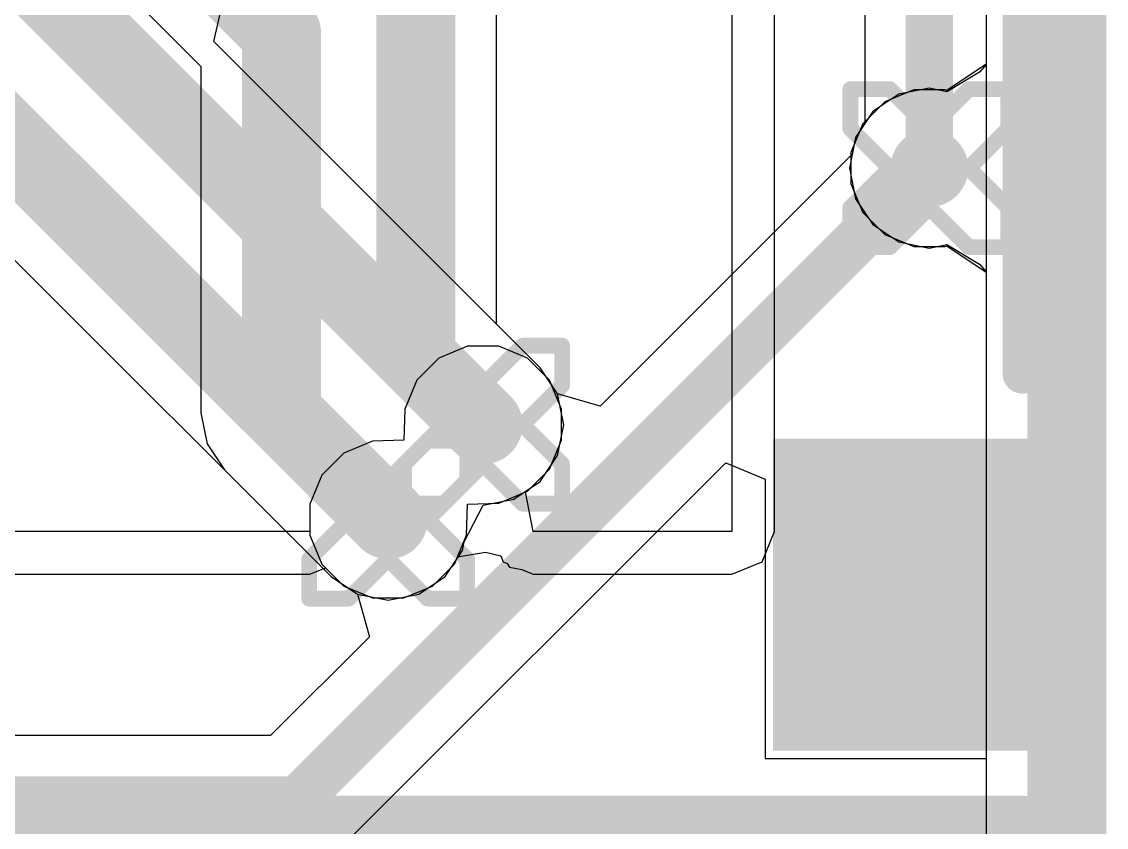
# Model space of a CAD drawing. Header units: inches. Extents: x 3 to 215, y 2 to 215.
# Drawn here: x 3.7501 to 3.8874, y 2.8515 to 2.9535 of the extents above; entities that cross this region are included whole.
import ezdxf

# ---------------------------------------------------------------- set-up
doc = ezdxf.new("R2010")
doc.units = ezdxf.units.IN
doc.header["$MEASUREMENT"] = 0
for name, color, linetype in [('Board_Outline', 56, 'Continuous'), ('Bottom Layer', 5, 'Continuous'), ('Bottom Overlay', 54, 'Continuous'), ('Bottom Paste', 16, 'Continuous'), ('Bottom Solder', 6, 'Continuous'), ('Drill Drawing', 1, 'Continuous'), ('Layer 1', 16, 'Continuous'), ('Layer 2', 76, 'Continuous'), ('Top Layer', 1, 'Continuous'), ('Via Holes', 16, 'Continuous')]:
    doc.layers.add(name, color=color, linetype=linetype)

# ---------------------------------------------------------------- blocks, each defined once
blk = doc.blocks.new('0781710002_B_37')
at = {"layer": 'Bottom Layer'}
blk.add_hatch(color=5, dxfattribs=at).paths.add_polyline_path([(-0.05511805, 0.09005905), (-0.05511805, 0.05856295), (-0.08267715, 0.05856295), (-0.08267715, 0.09005905)])
at = {"layer": 'Bottom Paste'}
blk.add_hatch(color=16, dxfattribs=at).paths.add_polyline_path([(-0.05511805, 0.09005905), (-0.05511805, 0.05856295), (-0.08267715, 0.05856295), (-0.08267715, 0.09005905)])
at = {"layer": 'Bottom Solder'}
blk.add_hatch(color=6, dxfattribs=at).paths.add_polyline_path([(-0.05111805, 0.09405905), (-0.05111805, 0.05456295), (-0.08667715, 0.05456295), (-0.08667715, 0.09405905)])
at = {"layer": 'Bottom Overlay'}
for points in [[(0.0826772, 0.1022638, 0.005, 0.005, 0), (-0.0826772, 0.1022638, 0.005, 0.005, 0)], [(-0.0826772, 0.0463582, 0.005, 0.005, 0), (-0.0826772, -0.0784449, 0.005, 0.005, 0)]]:
    blk.add_lwpolyline(points, format="xyseb", dxfattribs=at)
for points in [[(-0.0839272, 0.1022638, 0.0025, 0.0025, 1), (-0.0814272, 0.1022638, 0.0025, 0.0025, 1)], [(-0.0839272, 0.0463582, 0.0025, 0.0025, 1), (-0.0814272, 0.0463582, 0.0025, 0.0025, 1)]]:
    blk.add_lwpolyline(points, format="xyseb", close=True, dxfattribs=at)

msp = doc.modelspace()

# ---------------------------------------------------------------- hatches: boundary and pattern name
at = {"layer": 'Bottom Layer'}
h = msp.add_hatch(color=5, dxfattribs=at)
edge = h.paths.add_edge_path()
edge.add_arc((3.865, 2.935), 0.0049212, 0, 360)
h = msp.add_hatch(color=5, dxfattribs=at)
edge = h.paths.add_edge_path()
edge.add_arc((3.8085208, 2.9025208), 0.0049212, 0, 360)
h = msp.add_hatch(color=5, dxfattribs=at)
edge = h.paths.add_edge_path()
edge.add_arc((3.7965, 2.8905), 0.0049212, 0, 360)
at = {"layer": 'Layer 1'}
h = msp.add_hatch(color=16, dxfattribs=at)
edge = h.paths.add_edge_path()
edge.add_arc((3.865, 2.935), 0.0049212, 0, 360)
h = msp.add_hatch(color=16, dxfattribs=at)
edge = h.paths.add_edge_path()
edge.add_arc((3.8085208, 2.9025208), 0.0049212, 0, 360)
h = msp.add_hatch(color=16, dxfattribs=at)
edge = h.paths.add_edge_path()
edge.add_arc((3.7965, 2.8905), 0.0049212, 0, 360)
at = {"layer": 'Layer 2'}
h = msp.add_hatch(color=76, dxfattribs=at)
edge = h.paths.add_edge_path()
edge.add_arc((3.865, 2.935), 0.0049212, 0, 360)
h = msp.add_hatch(color=76, dxfattribs=at)
edge = h.paths.add_edge_path()
edge.add_arc((3.8085208, 2.9025208), 0.0049212, 0, 360)
h = msp.add_hatch(color=76, dxfattribs=at)
edge = h.paths.add_edge_path()
edge.add_arc((3.7965, 2.8905), 0.0049212, 0, 360)
at = {"layer": 'Top Layer'}
h = msp.add_hatch(color=1, dxfattribs=at)
edge = h.paths.add_edge_path()
edge.add_arc((3.865, 2.935), 0.0049212, 0, 360)
h = msp.add_hatch(color=1, dxfattribs=at)
edge = h.paths.add_edge_path()
edge.add_arc((3.8085208, 2.9025208), 0.0049212, 0, 360)
h = msp.add_hatch(color=1, dxfattribs=at)
edge = h.paths.add_edge_path()
edge.add_arc((3.7965, 2.8905), 0.0049212, 0, 360)
at = {"layer": 'Via Holes'}
h = msp.add_hatch(color=7, dxfattribs=at)
edge = h.paths.add_edge_path()
edge.add_arc((3.865, 2.935), 0.003937, 0, 360)
h = msp.add_hatch(color=7, dxfattribs=at)
edge = h.paths.add_edge_path()
edge.add_arc((3.8085208, 2.9025208), 0.003937, 0, 360)
h = msp.add_hatch(color=7, dxfattribs=at)
edge = h.paths.add_edge_path()
edge.add_arc((3.7965, 2.8905), 0.003937, 0, 360)

# ---------------------------------------------------------------- linework, layer by layer
at = {"layer": 'Board_Outline'}
msp.add_lwpolyline([(3.8824016, 2.6025984, 0.01, 0.01, 0), (3.8824016, 3.39, 0.01, 0.01, 0)], format="xyseb", dxfattribs=at)
at = {"layer": 'Bottom Layer'}
for p, q in [((3.8722062, 3.007588), (3.8722062, 2.9481307)), ((3.810196, 2.9265832), (3.810196, 2.9591244)), ((3.7628322, 2.9578317), (3.7728043, 2.9478596)), ((3.7728043, 2.9478596), (3.7728043, 2.9336255)), ((3.8722062, 2.9481307), (3.8713517, 2.9471609)), ((3.8713517, 2.9471609), (3.8672061, 2.9446768)), ((3.865, 2.9451156), (3.8611289, 2.9443456)), ((3.8672061, 2.9446768), (3.865, 2.9451156)), ((3.8611289, 2.9443456), (3.8578472, 2.9421528)), ((3.8578472, 2.9421528), (3.8556544, 2.9388711)), ((3.8556544, 2.9388711), (3.8552369, 2.9367722)), ((3.8552369, 2.9367722), (3.8233453, 2.9048807)), ((3.7728043, 2.9336255), (3.7728041, 2.9336245)), ((3.7728041, 2.9336245), (3.7728041, 2.9040002)), ((3.8101958, 2.9265822), (3.810196, 2.9265832)), ((3.8101958, 2.915265), (3.8101958, 2.9265822)), ((3.8157304, 2.9097304), (3.8101958, 2.915265)), ((3.8179406, 2.9064227), (3.8157304, 2.9097304)), ((3.8233453, 2.9048807), (3.8179406, 2.9064227)), ((3.7728041, 2.9040002), (3.7735802, 2.9000984)), ((3.7735802, 2.9000984), (3.7757904, 2.8967906)), ((3.7907677, 2.8492323), (3.8392205, 2.8976851)), ((3.8392205, 2.8976851), (3.8442205, 2.895614)), ((3.7757904, 2.8967906), (3.78929, 2.883291)), ((3.8442205, 2.895614), (3.8442205, 2.860252)), ((3.78929, 2.883291), (3.7892904, 2.8832904)), ((3.7892904, 2.8832904), (3.7925981, 2.8810802)), ((3.7925981, 2.8810802), (3.7941401, 2.8756755)), ((3.7941401, 2.8756755), (3.7816213, 2.8631567)), ((3.7816213, 2.8631567), (3.7439843, 2.8631567)), ((3.8442205, 2.860252), (3.8722062, 2.860252)), ((3.8722062, 2.860252), (3.8722062, 2.8485332))]:
    msp.add_line(p, q, dxfattribs=at)
for points in [[(3.7700416, 2.9650415, 0.01, 0.01, 0), (3.7830002, 2.9520829, 0.01, 0.01, 0)], [(3.8000001, 2.9265832, 0.01, 0.01, 0), (3.8000001, 2.9591244, 0.01, 0.01, 0)], [(3.7830002, 2.9336247, 0.01, 0.01, 0), (3.7830002, 2.9520829, 0.01, 0.01, 0)], [(3.783, 2.9336245, 0.01, 0.01, 0), (3.7830002, 2.9336247, 0.01, 0.01, 0)], [(3.783, 2.9040002, 0.01, 0.01, 0), (3.783, 2.9336245, 0.01, 0.01, 0)], [(3.785, 2.855, 0.006, 0.006, 0), (3.865, 2.935, 0.006, 0.006, 0)], [(3.7999999, 2.926583, 0.01, 0.01, 0), (3.8000001, 2.9265832, 0.01, 0.01, 0)], [(3.7999999, 2.9110417, 0.01, 0.01, 0), (3.7999999, 2.926583, 0.01, 0.01, 0)], [(3.7999999, 2.9110417, 0.01, 0.01, 0), (3.8085208, 2.9025208, 0.01, 0.01, 0)], [(3.783, 2.9040002, 0.01, 0.01, 0), (3.7965, 2.8905002, 0.01, 0.01, 0)], [(3.7965, 2.8905, 0.01, 0.01, 0), (3.7965, 2.8905002, 0.01, 0.01, 0)], [(3.533, 2.855, 0.006, 0.006, 0), (3.785, 2.855, 0.006, 0.006, 0)]]:
    msp.add_lwpolyline(points, format="xyseb", dxfattribs=at)
for points in [[(3.7805002, 2.9520829, 0.005, 0.005, 1), (3.7855002, 2.9520829, 0.005, 0.005, 1)], [(3.7805002, 2.9520829, 0.005, 0.005, 1), (3.7855002, 2.9520829, 0.005, 0.005, 1)], [(3.7805, 2.9336245, 0.005, 0.005, 1), (3.7855, 2.9336245, 0.005, 0.005, 1)], [(3.7805, 2.9336245, 0.005, 0.005, 1), (3.7855, 2.9336245, 0.005, 0.005, 1)], [(3.7805002, 2.9336247, 0.005, 0.005, 1), (3.7855002, 2.9336247, 0.005, 0.005, 1)], [(3.7805002, 2.9336247, 0.005, 0.005, 1), (3.7855002, 2.9336247, 0.005, 0.005, 1)], [(3.8635, 2.935, 0.003, 0.003, 1), (3.8665, 2.935, 0.003, 0.003, 1)], [(3.7974999, 2.926583, 0.005, 0.005, 1), (3.8024999, 2.926583, 0.005, 0.005, 1)], [(3.7974999, 2.926583, 0.005, 0.005, 1), (3.8024999, 2.926583, 0.005, 0.005, 1)], [(3.7975001, 2.9265832, 0.005, 0.005, 1), (3.8025001, 2.9265832, 0.005, 0.005, 1)], [(3.7975001, 2.9265832, 0.005, 0.005, 1), (3.8025001, 2.9265832, 0.005, 0.005, 1)], [(3.7974999, 2.9110417, 0.005, 0.005, 1), (3.8024999, 2.9110417, 0.005, 0.005, 1)], [(3.7974999, 2.9110417, 0.005, 0.005, 1), (3.8024999, 2.9110417, 0.005, 0.005, 1)], [(3.7805, 2.9040002, 0.005, 0.005, 1), (3.7855, 2.9040002, 0.005, 0.005, 1)], [(3.7805, 2.9040002, 0.005, 0.005, 1), (3.7855, 2.9040002, 0.005, 0.005, 1)], [(3.8060208, 2.9025208, 0.005, 0.005, 1), (3.8110208, 2.9025208, 0.005, 0.005, 1)], [(3.794, 2.8905002, 0.005, 0.005, 1), (3.799, 2.8905002, 0.005, 0.005, 1)], [(3.794, 2.8905002, 0.005, 0.005, 1), (3.799, 2.8905002, 0.005, 0.005, 1)], [(3.794, 2.8905, 0.005, 0.005, 1), (3.799, 2.8905, 0.005, 0.005, 1)], [(3.7835, 2.855, 0.003, 0.003, 1), (3.7865, 2.855, 0.003, 0.003, 1)], [(3.7835, 2.855, 0.003, 0.003, 1), (3.7865, 2.855, 0.003, 0.003, 1)]]:
    msp.add_lwpolyline(points, format="xyseb", close=True, dxfattribs=at)
at = {"layer": 'Drill Drawing'}
for points in [[(3.855, 2.94, 0.002, 0.002, 0), (3.855, 2.945, 0.002, 0.002, 0)], [(3.855, 2.945, 0.002, 0.002, 0), (3.86, 2.945, 0.002, 0.002, 0)], [(3.86, 2.945, 0.002, 0.002, 0), (3.865, 2.94, 0.002, 0.002, 0)], [(3.865, 2.94, 0.002, 0.002, 0), (3.87, 2.945, 0.002, 0.002, 0)], [(3.87, 2.945, 0.002, 0.002, 0), (3.875, 2.945, 0.002, 0.002, 0)], [(3.875, 2.94, 0.002, 0.002, 0), (3.875, 2.945, 0.002, 0.002, 0)], [(3.855, 2.94, 0.002, 0.002, 0), (3.86, 2.935, 0.002, 0.002, 0)], [(3.87, 2.935, 0.002, 0.002, 0), (3.875, 2.94, 0.002, 0.002, 0)], [(3.855, 2.93, 0.002, 0.002, 0), (3.86, 2.935, 0.002, 0.002, 0)], [(3.87, 2.935, 0.002, 0.002, 0), (3.875, 2.93, 0.002, 0.002, 0)], [(3.855, 2.925, 0.002, 0.002, 0), (3.855, 2.93, 0.002, 0.002, 0)], [(3.86, 2.925, 0.002, 0.002, 0), (3.865, 2.93, 0.002, 0.002, 0)], [(3.865, 2.93, 0.002, 0.002, 0), (3.87, 2.925, 0.002, 0.002, 0)], [(3.875, 2.925, 0.002, 0.002, 0), (3.875, 2.93, 0.002, 0.002, 0)], [(3.855, 2.925, 0.002, 0.002, 0), (3.86, 2.925, 0.002, 0.002, 0)], [(3.87, 2.925, 0.002, 0.002, 0), (3.875, 2.925, 0.002, 0.002, 0)], [(3.7985208, 2.9075208, 0.002, 0.002, 0), (3.7985208, 2.9125208, 0.002, 0.002, 0)], [(3.7985208, 2.9125208, 0.002, 0.002, 0), (3.8035208, 2.9125208, 0.002, 0.002, 0)], [(3.8035208, 2.9125208, 0.002, 0.002, 0), (3.8085208, 2.9075208, 0.002, 0.002, 0)], [(3.8085208, 2.9075208, 0.002, 0.002, 0), (3.8135208, 2.9125208, 0.002, 0.002, 0)], [(3.8135208, 2.9125208, 0.002, 0.002, 0), (3.8185208, 2.9125208, 0.002, 0.002, 0)], [(3.8185208, 2.9075208, 0.002, 0.002, 0), (3.8185208, 2.9125208, 0.002, 0.002, 0)], [(3.7985208, 2.9075208, 0.002, 0.002, 0), (3.8035208, 2.9025208, 0.002, 0.002, 0)], [(3.8135208, 2.9025208, 0.002, 0.002, 0), (3.8185208, 2.9075208, 0.002, 0.002, 0)], [(3.7985208, 2.8975208, 0.002, 0.002, 0), (3.8035208, 2.9025208, 0.002, 0.002, 0)], [(3.8135208, 2.9025208, 0.002, 0.002, 0), (3.8185208, 2.8975208, 0.002, 0.002, 0)], [(3.7865, 2.8955, 0.002, 0.002, 0), (3.7865, 2.9005, 0.002, 0.002, 0)], [(3.7865, 2.9005, 0.002, 0.002, 0), (3.7915, 2.9005, 0.002, 0.002, 0)], [(3.7915, 2.9005, 0.002, 0.002, 0), (3.7965, 2.8955, 0.002, 0.002, 0)], [(3.7965, 2.8955, 0.002, 0.002, 0), (3.8015, 2.9005, 0.002, 0.002, 0)], [(3.8015, 2.9005, 0.002, 0.002, 0), (3.8065, 2.9005, 0.002, 0.002, 0)], [(3.8065, 2.8955, 0.002, 0.002, 0), (3.8065, 2.9005, 0.002, 0.002, 0)], [(3.7985208, 2.8925208, 0.002, 0.002, 0), (3.7985208, 2.8975208, 0.002, 0.002, 0)], [(3.8035208, 2.8925208, 0.002, 0.002, 0), (3.8085208, 2.8975208, 0.002, 0.002, 0)], [(3.8085208, 2.8975208, 0.002, 0.002, 0), (3.8135208, 2.8925208, 0.002, 0.002, 0)], [(3.8185208, 2.8925208, 0.002, 0.002, 0), (3.8185208, 2.8975208, 0.002, 0.002, 0)], [(3.7865, 2.8955, 0.002, 0.002, 0), (3.7915, 2.8905, 0.002, 0.002, 0)], [(3.8015, 2.8905, 0.002, 0.002, 0), (3.8065, 2.8955, 0.002, 0.002, 0)], [(3.7985208, 2.8925208, 0.002, 0.002, 0), (3.8035208, 2.8925208, 0.002, 0.002, 0)], [(3.8135208, 2.8925208, 0.002, 0.002, 0), (3.8185208, 2.8925208, 0.002, 0.002, 0)], [(3.7865, 2.8855, 0.002, 0.002, 0), (3.7915, 2.8905, 0.002, 0.002, 0)], [(3.8015, 2.8905, 0.002, 0.002, 0), (3.8065, 2.8855, 0.002, 0.002, 0)], [(3.7865, 2.8805, 0.002, 0.002, 0), (3.7865, 2.8855, 0.002, 0.002, 0)], [(3.7915, 2.8805, 0.002, 0.002, 0), (3.7965, 2.8855, 0.002, 0.002, 0)], [(3.7965, 2.8855, 0.002, 0.002, 0), (3.8015, 2.8805, 0.002, 0.002, 0)], [(3.8065, 2.8805, 0.002, 0.002, 0), (3.8065, 2.8855, 0.002, 0.002, 0)], [(3.7865, 2.8805, 0.002, 0.002, 0), (3.7915, 2.8805, 0.002, 0.002, 0)], [(3.8015, 2.8805, 0.002, 0.002, 0), (3.8065, 2.8805, 0.002, 0.002, 0)]]:
    msp.add_lwpolyline(points, format="xyseb", dxfattribs=at)
for points in [[(3.8545, 2.945, 0.001, 0.001, 1), (3.8555, 2.945, 0.001, 0.001, 1)], [(3.8545, 2.945, 0.001, 0.001, 1), (3.8555, 2.945, 0.001, 0.001, 1)], [(3.8595, 2.945, 0.001, 0.001, 1), (3.8605, 2.945, 0.001, 0.001, 1)], [(3.8595, 2.945, 0.001, 0.001, 1), (3.8605, 2.945, 0.001, 0.001, 1)], [(3.8695, 2.945, 0.001, 0.001, 1), (3.8705, 2.945, 0.001, 0.001, 1)], [(3.8695, 2.945, 0.001, 0.001, 1), (3.8705, 2.945, 0.001, 0.001, 1)], [(3.8745, 2.945, 0.001, 0.001, 1), (3.8755, 2.945, 0.001, 0.001, 1)], [(3.8745, 2.945, 0.001, 0.001, 1), (3.8755, 2.945, 0.001, 0.001, 1)], [(3.8545, 2.94, 0.001, 0.001, 1), (3.8555, 2.94, 0.001, 0.001, 1)], [(3.8545, 2.94, 0.001, 0.001, 1), (3.8555, 2.94, 0.001, 0.001, 1)], [(3.8645, 2.94, 0.001, 0.001, 1), (3.8655, 2.94, 0.001, 0.001, 1)], [(3.8645, 2.94, 0.001, 0.001, 1), (3.8655, 2.94, 0.001, 0.001, 1)], [(3.8745, 2.94, 0.001, 0.001, 1), (3.8755, 2.94, 0.001, 0.001, 1)], [(3.8745, 2.94, 0.001, 0.001, 1), (3.8755, 2.94, 0.001, 0.001, 1)], [(3.8595, 2.935, 0.001, 0.001, 1), (3.8605, 2.935, 0.001, 0.001, 1)], [(3.8595, 2.935, 0.001, 0.001, 1), (3.8605, 2.935, 0.001, 0.001, 1)], [(3.8695, 2.935, 0.001, 0.001, 1), (3.8705, 2.935, 0.001, 0.001, 1)], [(3.8695, 2.935, 0.001, 0.001, 1), (3.8705, 2.935, 0.001, 0.001, 1)], [(3.8545, 2.93, 0.001, 0.001, 1), (3.8555, 2.93, 0.001, 0.001, 1)], [(3.8545, 2.93, 0.001, 0.001, 1), (3.8555, 2.93, 0.001, 0.001, 1)], [(3.8645, 2.93, 0.001, 0.001, 1), (3.8655, 2.93, 0.001, 0.001, 1)], [(3.8645, 2.93, 0.001, 0.001, 1), (3.8655, 2.93, 0.001, 0.001, 1)], [(3.8745, 2.93, 0.001, 0.001, 1), (3.8755, 2.93, 0.001, 0.001, 1)], [(3.8745, 2.93, 0.001, 0.001, 1), (3.8755, 2.93, 0.001, 0.001, 1)], [(3.8545, 2.925, 0.001, 0.001, 1), (3.8555, 2.925, 0.001, 0.001, 1)], [(3.8545, 2.925, 0.001, 0.001, 1), (3.8555, 2.925, 0.001, 0.001, 1)], [(3.8595, 2.925, 0.001, 0.001, 1), (3.8605, 2.925, 0.001, 0.001, 1)], [(3.8595, 2.925, 0.001, 0.001, 1), (3.8605, 2.925, 0.001, 0.001, 1)], [(3.8695, 2.925, 0.001, 0.001, 1), (3.8705, 2.925, 0.001, 0.001, 1)], [(3.8695, 2.925, 0.001, 0.001, 1), (3.8705, 2.925, 0.001, 0.001, 1)], [(3.8745, 2.925, 0.001, 0.001, 1), (3.8755, 2.925, 0.001, 0.001, 1)], [(3.8745, 2.925, 0.001, 0.001, 1), (3.8755, 2.925, 0.001, 0.001, 1)], [(3.7980208, 2.9125208, 0.001, 0.001, 1), (3.7990208, 2.9125208, 0.001, 0.001, 1)], [(3.7980208, 2.9125208, 0.001, 0.001, 1), (3.7990208, 2.9125208, 0.001, 0.001, 1)], [(3.8030208, 2.9125208, 0.001, 0.001, 1), (3.8040208, 2.9125208, 0.001, 0.001, 1)], [(3.8030208, 2.9125208, 0.001, 0.001, 1), (3.8040208, 2.9125208, 0.001, 0.001, 1)], [(3.8130208, 2.9125208, 0.001, 0.001, 1), (3.8140208, 2.9125208, 0.001, 0.001, 1)], [(3.8130208, 2.9125208, 0.001, 0.001, 1), (3.8140208, 2.9125208, 0.001, 0.001, 1)], [(3.8180208, 2.9125208, 0.001, 0.001, 1), (3.8190208, 2.9125208, 0.001, 0.001, 1)], [(3.8180208, 2.9125208, 0.001, 0.001, 1), (3.8190208, 2.9125208, 0.001, 0.001, 1)], [(3.7980208, 2.9075208, 0.001, 0.001, 1), (3.7990208, 2.9075208, 0.001, 0.001, 1)], [(3.7980208, 2.9075208, 0.001, 0.001, 1), (3.7990208, 2.9075208, 0.001, 0.001, 1)], [(3.8080208, 2.9075208, 0.001, 0.001, 1), (3.8090208, 2.9075208, 0.001, 0.001, 1)], [(3.8080208, 2.9075208, 0.001, 0.001, 1), (3.8090208, 2.9075208, 0.001, 0.001, 1)], [(3.8180208, 2.9075208, 0.001, 0.001, 1), (3.8190208, 2.9075208, 0.001, 0.001, 1)], [(3.8180208, 2.9075208, 0.001, 0.001, 1), (3.8190208, 2.9075208, 0.001, 0.001, 1)], [(3.8030208, 2.9025208, 0.001, 0.001, 1), (3.8040208, 2.9025208, 0.001, 0.001, 1)], [(3.8030208, 2.9025208, 0.001, 0.001, 1), (3.8040208, 2.9025208, 0.001, 0.001, 1)], [(3.8130208, 2.9025208, 0.001, 0.001, 1), (3.8140208, 2.9025208, 0.001, 0.001, 1)], [(3.8130208, 2.9025208, 0.001, 0.001, 1), (3.8140208, 2.9025208, 0.001, 0.001, 1)], [(3.786, 2.9005, 0.001, 0.001, 1), (3.787, 2.9005, 0.001, 0.001, 1)], [(3.786, 2.9005, 0.001, 0.001, 1), (3.787, 2.9005, 0.001, 0.001, 1)], [(3.791, 2.9005, 0.001, 0.001, 1), (3.792, 2.9005, 0.001, 0.001, 1)], [(3.791, 2.9005, 0.001, 0.001, 1), (3.792, 2.9005, 0.001, 0.001, 1)], [(3.801, 2.9005, 0.001, 0.001, 1), (3.802, 2.9005, 0.001, 0.001, 1)], [(3.801, 2.9005, 0.001, 0.001, 1), (3.802, 2.9005, 0.001, 0.001, 1)], [(3.806, 2.9005, 0.001, 0.001, 1), (3.807, 2.9005, 0.001, 0.001, 1)], [(3.806, 2.9005, 0.001, 0.001, 1), (3.807, 2.9005, 0.001, 0.001, 1)], [(3.7980208, 2.8975208, 0.001, 0.001, 1), (3.7990208, 2.8975208, 0.001, 0.001, 1)], [(3.7980208, 2.8975208, 0.001, 0.001, 1), (3.7990208, 2.8975208, 0.001, 0.001, 1)], [(3.8080208, 2.8975208, 0.001, 0.001, 1), (3.8090208, 2.8975208, 0.001, 0.001, 1)], [(3.8080208, 2.8975208, 0.001, 0.001, 1), (3.8090208, 2.8975208, 0.001, 0.001, 1)], [(3.8180208, 2.8975208, 0.001, 0.001, 1), (3.8190208, 2.8975208, 0.001, 0.001, 1)], [(3.8180208, 2.8975208, 0.001, 0.001, 1), (3.8190208, 2.8975208, 0.001, 0.001, 1)], [(3.786, 2.8955, 0.001, 0.001, 1), (3.787, 2.8955, 0.001, 0.001, 1)], [(3.786, 2.8955, 0.001, 0.001, 1), (3.787, 2.8955, 0.001, 0.001, 1)], [(3.796, 2.8955, 0.001, 0.001, 1), (3.797, 2.8955, 0.001, 0.001, 1)], [(3.796, 2.8955, 0.001, 0.001, 1), (3.797, 2.8955, 0.001, 0.001, 1)], [(3.806, 2.8955, 0.001, 0.001, 1), (3.807, 2.8955, 0.001, 0.001, 1)], [(3.806, 2.8955, 0.001, 0.001, 1), (3.807, 2.8955, 0.001, 0.001, 1)], [(3.7980208, 2.8925208, 0.001, 0.001, 1), (3.7990208, 2.8925208, 0.001, 0.001, 1)], [(3.7980208, 2.8925208, 0.001, 0.001, 1), (3.7990208, 2.8925208, 0.001, 0.001, 1)], [(3.8030208, 2.8925208, 0.001, 0.001, 1), (3.8040208, 2.8925208, 0.001, 0.001, 1)], [(3.8030208, 2.8925208, 0.001, 0.001, 1), (3.8040208, 2.8925208, 0.001, 0.001, 1)], [(3.8130208, 2.8925208, 0.001, 0.001, 1), (3.8140208, 2.8925208, 0.001, 0.001, 1)], [(3.8130208, 2.8925208, 0.001, 0.001, 1), (3.8140208, 2.8925208, 0.001, 0.001, 1)], [(3.8180208, 2.8925208, 0.001, 0.001, 1), (3.8190208, 2.8925208, 0.001, 0.001, 1)], [(3.8180208, 2.8925208, 0.001, 0.001, 1), (3.8190208, 2.8925208, 0.001, 0.001, 1)], [(3.791, 2.8905, 0.001, 0.001, 1), (3.792, 2.8905, 0.001, 0.001, 1)], [(3.791, 2.8905, 0.001, 0.001, 1), (3.792, 2.8905, 0.001, 0.001, 1)], [(3.801, 2.8905, 0.001, 0.001, 1), (3.802, 2.8905, 0.001, 0.001, 1)], [(3.801, 2.8905, 0.001, 0.001, 1), (3.802, 2.8905, 0.001, 0.001, 1)], [(3.786, 2.8855, 0.001, 0.001, 1), (3.787, 2.8855, 0.001, 0.001, 1)], [(3.786, 2.8855, 0.001, 0.001, 1), (3.787, 2.8855, 0.001, 0.001, 1)], [(3.796, 2.8855, 0.001, 0.001, 1), (3.797, 2.8855, 0.001, 0.001, 1)], [(3.796, 2.8855, 0.001, 0.001, 1), (3.797, 2.8855, 0.001, 0.001, 1)], [(3.806, 2.8855, 0.001, 0.001, 1), (3.807, 2.8855, 0.001, 0.001, 1)], [(3.806, 2.8855, 0.001, 0.001, 1), (3.807, 2.8855, 0.001, 0.001, 1)], [(3.786, 2.8805, 0.001, 0.001, 1), (3.787, 2.8805, 0.001, 0.001, 1)], [(3.786, 2.8805, 0.001, 0.001, 1), (3.787, 2.8805, 0.001, 0.001, 1)], [(3.791, 2.8805, 0.001, 0.001, 1), (3.792, 2.8805, 0.001, 0.001, 1)], [(3.791, 2.8805, 0.001, 0.001, 1), (3.792, 2.8805, 0.001, 0.001, 1)], [(3.801, 2.8805, 0.001, 0.001, 1), (3.802, 2.8805, 0.001, 0.001, 1)], [(3.801, 2.8805, 0.001, 0.001, 1), (3.802, 2.8805, 0.001, 0.001, 1)], [(3.806, 2.8805, 0.001, 0.001, 1), (3.807, 2.8805, 0.001, 0.001, 1)], [(3.806, 2.8805, 0.001, 0.001, 1), (3.807, 2.8805, 0.001, 0.001, 1)]]:
    msp.add_lwpolyline(points, format="xyseb", close=True, dxfattribs=at)
at = {"layer": 'Layer 1'}
for p, q in [((3.84, 3.012), (3.84, 2.889)), ((3.845412, 2.889), (3.845412, 3.007588)), ((3.8722062, 3.007588), (3.8722062, 2.9481658)), ((3.8722062, 2.9481658), (3.8672061, 2.9448248)), ((3.8630265, 2.9449212), (3.8593801, 2.9434108)), ((3.8669735, 2.9449212), (3.8630265, 2.9449212)), ((3.8672061, 2.9448248), (3.8669735, 2.9449212)), ((3.8593801, 2.9434108), (3.8565892, 2.9406199)), ((3.8565892, 2.9406199), (3.8550788, 2.9369735)), ((3.8550788, 2.9369735), (3.8550788, 2.9330265)), ((3.8550788, 2.9330265), (3.8565892, 2.9293801)), ((3.8565892, 2.9293801), (3.8593801, 2.9265892)), ((3.8593801, 2.9265892), (3.8630265, 2.9250788)), ((3.8630265, 2.9250788), (3.8669735, 2.9250788)), ((3.8669735, 2.9250788), (3.8672061, 2.9251752)), ((3.8672061, 2.9251752), (3.8722062, 2.9218342)), ((3.8722062, 2.9218342), (3.8722062, 2.8485332)), ((3.8065473, 2.912442), (3.8029009, 2.9109316)), ((3.8104943, 2.912442), (3.8065473, 2.912442)), ((3.8141407, 2.9109316), (3.8104943, 2.912442)), ((3.8029009, 2.9109316), (3.80011, 2.9081407)), ((3.8169316, 2.9081407), (3.8141407, 2.9109316)), ((3.80011, 2.9081407), (3.7985996, 2.9044943)), ((3.818442, 2.9044943), (3.8169316, 2.9081407)), ((3.7985996, 2.9044943), (3.7984772, 2.9005436)), ((3.818442, 2.9005473), (3.818442, 2.9044943)), ((3.7945264, 2.9004212), (3.7908801, 2.8989108)), ((3.7984772, 2.9005436), (3.7945264, 2.9004212)), ((3.8169316, 2.8969009), (3.818442, 2.9005473)), ((3.7908801, 2.8989108), (3.7880892, 2.8961199)), ((3.8141407, 2.89411), (3.8169316, 2.8969009)), ((3.7880892, 2.8961199), (3.7865788, 2.8924735)), ((3.8138752, 2.894), (3.8141407, 2.89411)), ((3.8148698, 2.889), (3.8138752, 2.894)), ((3.7865788, 2.8924735), (3.7865788, 2.889)), ((3.7865788, 2.889), (3.7121988, 2.889)), ((3.84, 2.889), (3.8148698, 2.889)), ((3.8438269, 2.8851731), (3.845412, 2.889)), ((3.8052827, 2.885778), (3.808801, 2.8863604)), ((3.808801, 2.8863604), (3.8107435, 2.8858958)), ((3.8107435, 2.8858958), (3.8110429, 2.8851731)), ((3.8021199, 2.8820892), (3.8049108, 2.8848801)), ((3.8049108, 2.8848801), (3.8052827, 2.885778)), ((3.8110429, 2.8851731), (3.8115551, 2.8849609)), ((3.8115551, 2.8849609), (3.8118631, 2.8845)), ((3.8118631, 2.8845), (3.8134114, 2.8841921)), ((3.84, 2.883588), (3.8438269, 2.8851731)), ((3.713541, 2.883588), (3.7865788, 2.883588)), ((3.7865788, 2.883588), (3.7885605, 2.8844088)), ((3.7885605, 2.8844088), (3.7908801, 2.8820892)), ((3.8134114, 2.8841921), (3.8148698, 2.883588)), ((3.8148698, 2.883588), (3.84, 2.883588)), ((3.7908801, 2.8820892), (3.7945265, 2.8805788)), ((3.7984735, 2.8805788), (3.8021199, 2.8820892)), ((3.7945265, 2.8805788), (3.7984735, 2.8805788))]:
    msp.add_line(p, q, dxfattribs=at)
at = {"layer": 'Layer 2'}
for p, q in [((3.8722062, 3.0171044), (3.8722062, 2.8485332)), ((3.8065473, 2.912442), (3.8029009, 2.9109316)), ((3.8104943, 2.912442), (3.8065473, 2.912442)), ((3.8141407, 2.9109316), (3.8104943, 2.912442)), ((3.8029009, 2.9109316), (3.80011, 2.9081407)), ((3.8169316, 2.9081407), (3.8141407, 2.9109316)), ((3.80011, 2.9081407), (3.7985996, 2.9044943)), ((3.818442, 2.9044943), (3.8169316, 2.9081407)), ((3.7985996, 2.9044943), (3.7984772, 2.9005436)), ((3.818442, 2.9005473), (3.818442, 2.9044943)), ((3.7945264, 2.9004212), (3.7908801, 2.8989108)), ((3.7984772, 2.9005436), (3.7945264, 2.9004212)), ((3.8169316, 2.8969009), (3.818442, 2.9005473)), ((3.7908801, 2.8989108), (3.7880892, 2.8961199)), ((3.8141407, 2.89411), (3.8169316, 2.8969009)), ((3.7880892, 2.8961199), (3.7865788, 2.8924735)), ((3.8104944, 2.8925996), (3.8141407, 2.89411)), ((3.7865788, 2.8924735), (3.7865788, 2.8885265)), ((3.8064212, 2.8885265), (3.8065436, 2.8924772)), ((3.8065436, 2.8924772), (3.8104944, 2.8925996)), ((3.7865788, 2.8885265), (3.7880892, 2.8848801)), ((3.8049108, 2.8848801), (3.8064212, 2.8885265)), ((3.7880892, 2.8848801), (3.7908801, 2.8820892)), ((3.8021199, 2.8820892), (3.8049108, 2.8848801)), ((3.7908801, 2.8820892), (3.7945265, 2.8805788)), ((3.7984735, 2.8805788), (3.8021199, 2.8820892)), ((3.7945265, 2.8805788), (3.7984735, 2.8805788))]:
    msp.add_line(p, q, dxfattribs=at)
at = {"layer": 'Top Layer'}
for p, q in [((3.8568433, 2.9887759), (3.8568433, 2.9406504)), ((3.7744485, 2.9510123), (3.7757219, 2.9568101)), ((3.8157304, 2.9097304), (3.7744485, 2.9510123)), ((3.8568433, 2.9406504), (3.8556544, 2.9388711)), ((3.8556544, 2.9388711), (3.8548844, 2.935)), ((3.8548844, 2.935), (3.8556544, 2.9311289)), ((3.8556544, 2.9311289), (3.8578472, 2.9278472)), ((3.8578472, 2.9278472), (3.8611289, 2.9256544)), ((3.8611289, 2.9256544), (3.865, 2.9248844)), ((3.865, 2.9248844), (3.8672061, 2.9253232)), ((3.8672061, 2.9253232), (3.8713517, 2.9228391)), ((3.7487493, 2.9238315), (3.7892904, 2.8832904)), ((3.8713517, 2.9228391), (3.8722062, 2.9218693)), ((3.8722062, 2.9218693), (3.8722062, 2.8485332)), ((3.8179406, 2.9064226), (3.8157304, 2.9097304)), ((3.8187167, 2.9025208), (3.8179406, 2.9064226)), ((3.8179406, 2.898619), (3.8187167, 2.9025208)), ((3.8157304, 2.8953112), (3.8179406, 2.898619)), ((3.8124226, 2.893101), (3.8157304, 2.8953112)), ((3.8085209, 2.8923249), (3.8124226, 2.893101)), ((3.8061391, 2.8877006), (3.8085209, 2.8923249)), ((3.8059198, 2.8865982), (3.8061391, 2.8877006)), ((3.8037096, 2.8832904), (3.8059198, 2.8865982)), ((3.7892904, 2.8832904), (3.7925982, 2.8810802)), ((3.8004018, 2.8810802), (3.8037096, 2.8832904)), ((3.7925982, 2.8810802), (3.7965, 2.8803041)), ((3.7965, 2.8803041), (3.8004018, 2.8810802))]:
    msp.add_line(p, q, dxfattribs=at)
for points in [[(3.865, 2.935, 0.006, 0.006, 0), (3.865, 2.9921546, 0.006, 0.006, 0)], [(3.7262269, 2.9848145, 0.01, 0.01, 0), (3.7629999, 2.9480415, 0.01, 0.01, 0)], [(3.7191853, 2.9678145, 0.01, 0.01, 0), (3.7559583, 2.9310415, 0.01, 0.01, 0)], [(3.7629999, 2.9480415, 0.01, 0.01, 0), (3.7630001, 2.9480415, 0.01, 0.01, 0)], [(3.7630001, 2.9480415, 0.01, 0.01, 0), (3.8085208, 2.9025208, 0.01, 0.01, 0)], [(3.7559583, 2.9310415, 0.01, 0.01, 0), (3.7559585, 2.9310415, 0.01, 0.01, 0)], [(3.7559585, 2.9310415, 0.01, 0.01, 0), (3.7965, 2.8905, 0.01, 0.01, 0)]]:
    msp.add_lwpolyline(points, format="xyseb", dxfattribs=at)
for points in [[(3.7604999, 2.9480415, 0.005, 0.005, 1), (3.7654999, 2.9480415, 0.005, 0.005, 1)], [(3.7604999, 2.9480415, 0.005, 0.005, 1), (3.7654999, 2.9480415, 0.005, 0.005, 1)], [(3.7605001, 2.9480415, 0.005, 0.005, 1), (3.7655001, 2.9480415, 0.005, 0.005, 1)], [(3.7605001, 2.9480415, 0.005, 0.005, 1), (3.7655001, 2.9480415, 0.005, 0.005, 1)], [(3.8635, 2.935, 0.003, 0.003, 1), (3.8665, 2.935, 0.003, 0.003, 1)], [(3.7534583, 2.9310415, 0.005, 0.005, 1), (3.7584583, 2.9310415, 0.005, 0.005, 1)], [(3.7534583, 2.9310415, 0.005, 0.005, 1), (3.7584583, 2.9310415, 0.005, 0.005, 1)], [(3.7534585, 2.9310415, 0.005, 0.005, 1), (3.7584585, 2.9310415, 0.005, 0.005, 1)], [(3.7534585, 2.9310415, 0.005, 0.005, 1), (3.7584585, 2.9310415, 0.005, 0.005, 1)], [(3.8060208, 2.9025208, 0.005, 0.005, 1), (3.8110208, 2.9025208, 0.005, 0.005, 1)], [(3.794, 2.8905, 0.005, 0.005, 1), (3.799, 2.8905, 0.005, 0.005, 1)]]:
    msp.add_lwpolyline(points, format="xyseb", close=True, dxfattribs=at)

# ---------------------------------------------------------------- block references
at = {"rotation": 180}
msp.add_blockref('0781710002_B_37', (3.7941024, 2.955311), dxfattribs=at)

doc.saveas('drawing.dxf')
